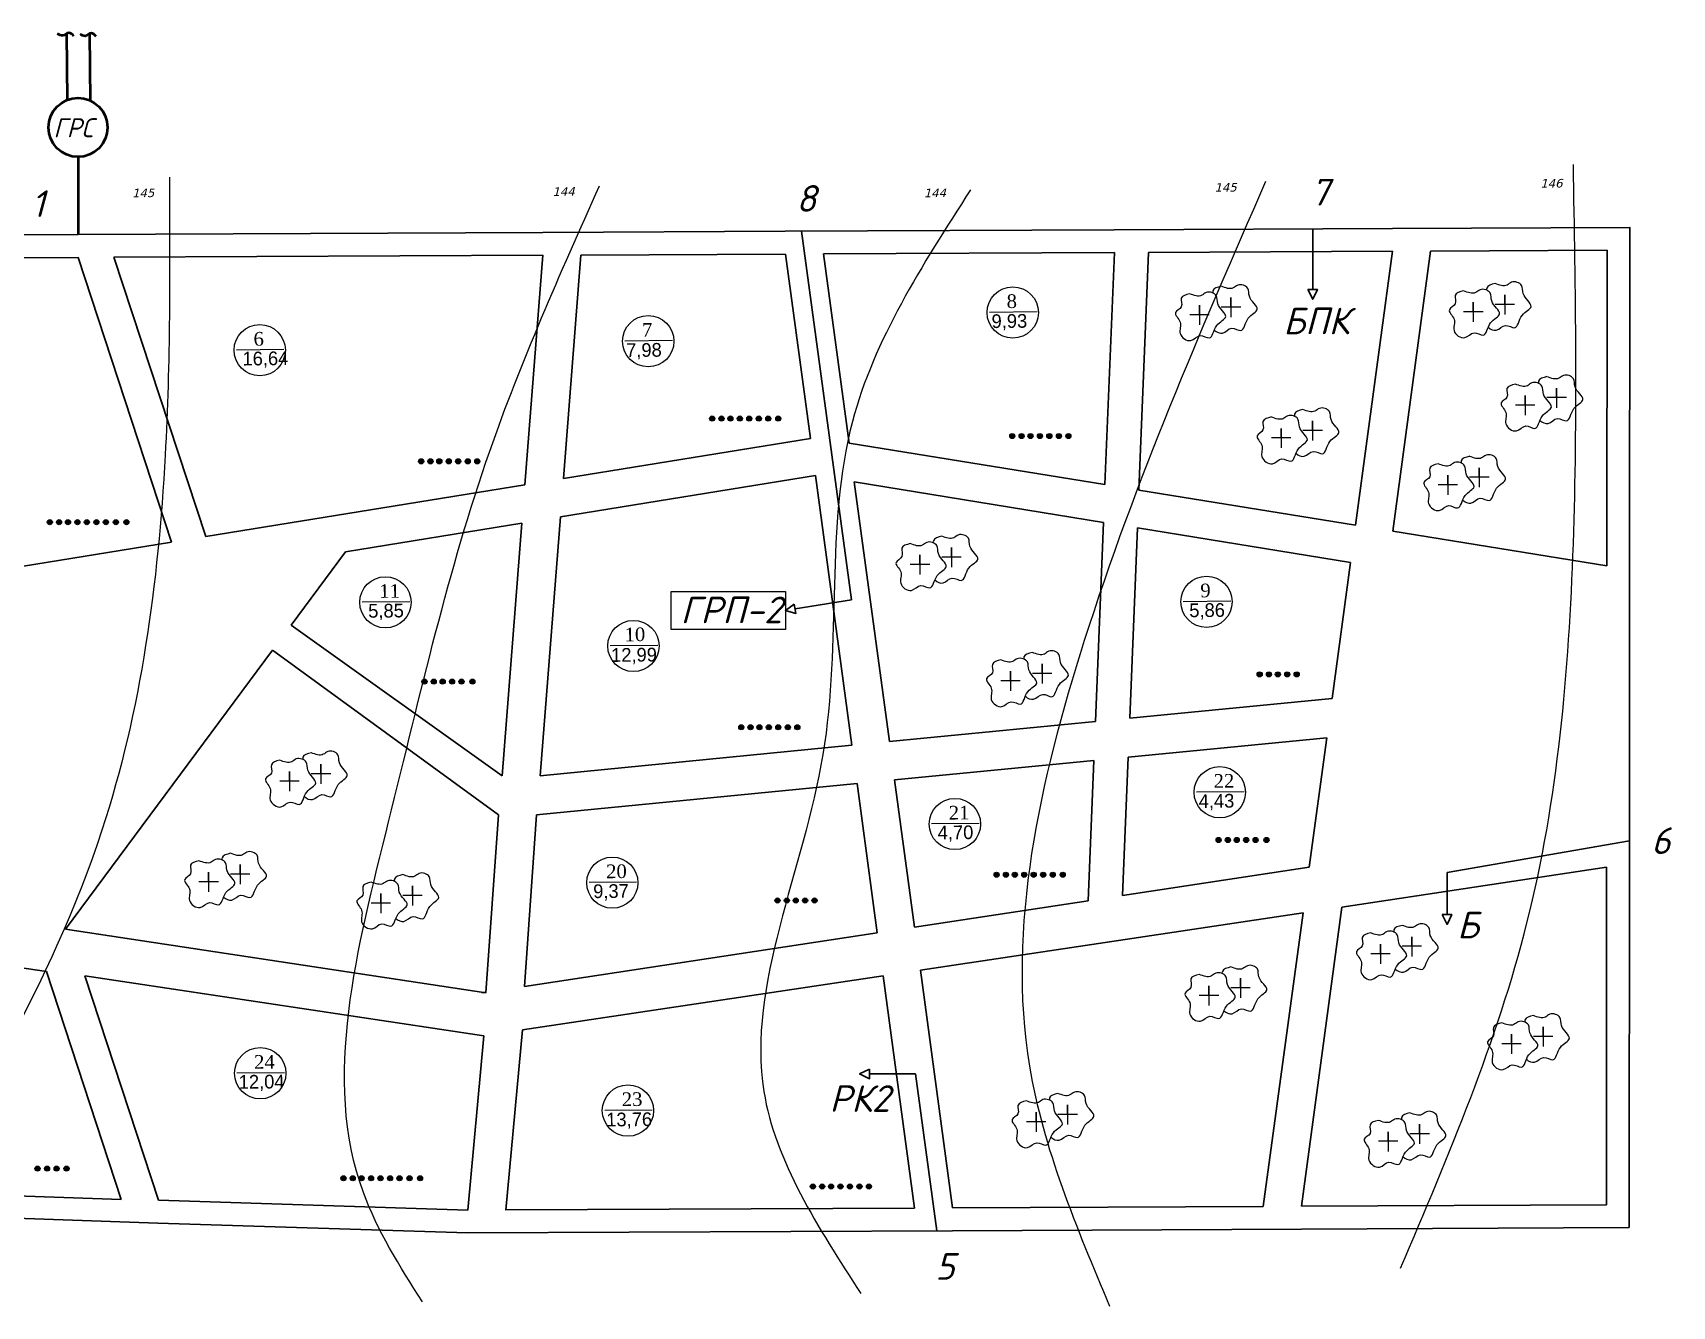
# Model space of a CAD drawing. Header units: millimetres. Extents: x -710977 to 10671, y -929782 to 89628.
# Drawn here: x 382.6 to 555, y 3502.5 to 3636.5 of the extents above; entities that cross this region are included whole.
import ezdxf

# ---------------------------------------------------------------- set-up
doc = ezdxf.new("R2010")
doc.units = ezdxf.units.MM
doc.header["$LTSCALE"] = 0.4
doc.layers.add('кварталыИнфо', color=7, linetype='Continuous')
doc.layers.add('СхемаГидравлика', color=7, linetype='Continuous')
doc.layers.add('тп_кварт', color=176, linetype='Continuous', lineweight=30)
doc.styles.add('OSNOVNOY', font='simplex.shx', dxfattribs={"oblique": 15, "height": 2.5})
doc.styles.add('style1', font='verdana.ttf', dxfattribs={"oblique": 15})
doc.styles.add('стиль1', font='times.ttf')

msp = doc.modelspace()

# ---------------------------------------------------------------- hatches: boundary and pattern name
at = {"layer": 'СхемаГидравлика', "ltscale": 10}
for points in [[(454.311, 3595.878, 1), (453.774, 3595.878, 1)], [(455.29, 3595.878, 1), (454.753, 3595.878, 1)], [(456.224, 3595.878, 1), (455.687, 3595.878, 1)], [(457.216, 3595.878, 1), (456.678, 3595.878, 1)], [(458.207, 3595.878, 1), (457.67, 3595.878, 1)], [(459.212, 3595.878, 1), (458.675, 3595.878, 1)], [(460.212, 3595.878, 1), (459.675, 3595.878, 1)], [(461.262, 3595.878, 1), (460.725, 3595.878, 1)], [(485.882, 3594.032, 1), (485.345, 3594.032, 1)], [(486.861, 3594.032, 1), (486.324, 3594.032, 1)], [(487.795, 3594.032, 1), (487.258, 3594.032, 1)], [(488.786, 3594.032, 1), (488.249, 3594.032, 1)], [(489.777, 3594.032, 1), (489.24, 3594.032, 1)], [(490.783, 3594.032, 1), (490.245, 3594.032, 1)], [(491.783, 3594.032, 1), (491.246, 3594.032, 1)], [(423.691, 3591.376, 1), (423.154, 3591.376, 1)], [(424.67, 3591.376, 1), (424.133, 3591.376, 1)], [(425.604, 3591.376, 1), (425.067, 3591.376, 1)], [(426.595, 3591.376, 1), (426.058, 3591.376, 1)], [(427.586, 3591.376, 1), (427.049, 3591.376, 1)], [(428.591, 3591.376, 1), (428.054, 3591.376, 1)], [(429.592, 3591.376, 1), (429.055, 3591.376, 1)], [(384.624, 3584.977, 1), (384.087, 3584.977, 1)], [(385.604, 3584.977, 1), (385.067, 3584.977, 1)], [(386.538, 3584.977, 1), (386.001, 3584.977, 1)], [(387.529, 3584.977, 1), (386.992, 3584.977, 1)], [(388.52, 3584.977, 1), (387.983, 3584.977, 1)], [(389.525, 3584.977, 1), (388.988, 3584.977, 1)], [(390.526, 3584.977, 1), (389.989, 3584.977, 1)], [(391.576, 3584.977, 1), (391.039, 3584.977, 1)], [(392.682, 3584.977, 1), (392.145, 3584.977, 1)], [(424.04, 3568.203, 1), (423.503, 3568.203, 1)], [(425.019, 3568.203, 1), (424.482, 3568.203, 1)], [(425.953, 3568.203, 1), (425.416, 3568.203, 1)], [(426.944, 3568.203, 1), (426.407, 3568.203, 1)], [(427.936, 3568.203, 1), (427.399, 3568.203, 1)], [(429.079, 3568.203, 1), (428.542, 3568.203, 1)], [(511.902, 3568.959, 1), (511.365, 3568.959, 1)], [(512.881, 3568.959, 1), (512.344, 3568.959, 1)], [(513.816, 3568.959, 1), (513.278, 3568.959, 1)], [(514.807, 3568.959, 1), (514.27, 3568.959, 1)], [(515.798, 3568.959, 1), (515.261, 3568.959, 1)], [(457.365, 3563.399, 1), (456.828, 3563.399, 1)], [(458.344, 3563.399, 1), (457.807, 3563.399, 1)], [(459.278, 3563.399, 1), (458.741, 3563.399, 1)], [(460.269, 3563.399, 1), (459.732, 3563.399, 1)], [(461.26, 3563.399, 1), (460.723, 3563.399, 1)], [(462.266, 3563.399, 1), (461.729, 3563.399, 1)], [(463.266, 3563.399, 1), (462.729, 3563.399, 1)], [(507.579, 3551.538, 1), (507.042, 3551.538, 1)], [(508.559, 3551.538, 1), (508.022, 3551.538, 1)], [(509.493, 3551.538, 1), (508.956, 3551.538, 1)], [(510.484, 3551.538, 1), (509.947, 3551.538, 1)], [(511.475, 3551.538, 1), (510.938, 3551.538, 1)], [(512.618, 3551.538, 1), (512.081, 3551.538, 1)], [(484.233, 3547.879, 1), (483.696, 3547.879, 1)], [(485.212, 3547.879, 1), (484.675, 3547.879, 1)], [(486.146, 3547.879, 1), (485.609, 3547.879, 1)], [(487.138, 3547.879, 1), (486.601, 3547.879, 1)], [(488.129, 3547.879, 1), (487.592, 3547.879, 1)], [(489.134, 3547.879, 1), (488.597, 3547.879, 1)], [(490.134, 3547.879, 1), (489.597, 3547.879, 1)], [(491.184, 3547.879, 1), (490.647, 3547.879, 1)], [(461.18, 3545.177, 1), (460.643, 3545.177, 1)], [(462.159, 3545.177, 1), (461.622, 3545.177, 1)], [(463.094, 3545.177, 1), (462.557, 3545.177, 1)], [(464.085, 3545.177, 1), (463.548, 3545.177, 1)], [(465.076, 3545.177, 1), (464.539, 3545.177, 1)], [(383.331, 3516.97, 1), (382.794, 3516.97, 1)], [(384.336, 3516.97, 1), (383.799, 3516.97, 1)], [(385.337, 3516.97, 1), (384.8, 3516.97, 1)], [(386.386, 3516.97, 1), (385.849, 3516.97, 1)], [(415.517, 3515.953, 1), (414.98, 3515.953, 1)], [(416.497, 3515.953, 1), (415.96, 3515.953, 1)], [(417.431, 3515.953, 1), (416.894, 3515.953, 1)], [(418.422, 3515.953, 1), (417.885, 3515.953, 1)], [(419.413, 3515.953, 1), (418.876, 3515.953, 1)], [(420.418, 3515.953, 1), (419.881, 3515.953, 1)], [(421.419, 3515.953, 1), (420.882, 3515.953, 1)], [(422.469, 3515.953, 1), (421.932, 3515.953, 1)], [(423.575, 3515.953, 1), (423.038, 3515.953, 1)], [(464.9, 3515.086, 1), (464.363, 3515.086, 1)], [(465.879, 3515.086, 1), (465.342, 3515.086, 1)], [(466.813, 3515.086, 1), (466.276, 3515.086, 1)], [(467.804, 3515.086, 1), (467.267, 3515.086, 1)], [(468.795, 3515.086, 1), (468.258, 3515.086, 1)], [(469.8, 3515.086, 1), (469.263, 3515.086, 1)], [(470.801, 3515.086, 1), (470.264, 3515.086, 1)]]:
    msp.add_hatch(color=0, dxfattribs=at).paths.add_polyline_path(points)

# ---------------------------------------------------------------- linework, layer by layer
at = {"layer": 'кварталыИнфо', "color": 241, "lineweight": 25}
for p, q in [((488.218, 3607.092), (483.215, 3607.037)), ((408.992, 3603.134), (403.989, 3603.079)), ((449.863, 3604.073), (444.861, 3604.018)), ((422.217, 3576.603), (417.214, 3576.547)), ((508.597, 3576.659), (503.594, 3576.603)), ((448.306, 3572.01), (443.303, 3571.954)), ((509.992, 3556.618), (504.989, 3556.562)), ((482.129, 3553.281), (477.126, 3553.225)), ((446.088, 3547.109), (441.085, 3547.053)), ((409.05, 3527.059), (404.047, 3527.004)), ((447.734, 3523.134), (442.731, 3523.078))]:
    msp.add_line(p, q, dxfattribs=at)
for centre in [(485.664, 3607.033), (447.31, 3604.015), (406.438, 3603.075), (419.663, 3576.544), (506.043, 3576.6), (445.753, 3571.951), (507.438, 3556.559), (479.575, 3553.222), (443.534, 3547.05), (406.496, 3527.001), (445.18, 3523.075)]:
    msp.add_circle(centre, 2.698, dxfattribs=at)
at = {"layer": 'СхемаГидравлика', "color": 90, "lineweight": 50}
for p, q in [((386.216, 3629.396), (386.139, 3636.369)), ((388.642, 3629.31), (388.574, 3636.374)), ((387.327, 3623.397), (387.327, 3615.235))]:
    msp.add_line(p, q, dxfattribs=at)
at = {"layer": 'СхемаГидравлика', "color": 90, "lineweight": 30}
for p, q in [((387.327, 3615.235), (359.438, 3615.104)), ((436.212, 3615.465), (387.327, 3615.235)), ((436.212, 3615.465), (461.733, 3615.584)), ((496.341, 3615.747), (461.733, 3615.584)), ((468.685, 3576.821), (463.439, 3615.592)), ((525.606, 3615.884), (496.341, 3615.747)), ((550.581, 3615.99), (525.606, 3615.884)), ((550.557, 3577.555), (550.581, 3616.002)), ((550.557, 3577.555), (550.54, 3551.455)), ((531.35, 3548.113), (550.54, 3551.455)), ((550.516, 3510.765), (550.54, 3551.455)), ((531.35, 3548.113), (531.35, 3543.699)), ((475.436, 3526.925), (470.59, 3526.925)), ((477.667, 3510.432), (475.436, 3526.925)), ((395.705, 3511.247), (303.842, 3514.388)), ((395.705, 3511.247), (428.288, 3510.206)), ((428.288, 3510.206), (479.334, 3510.44)), ((479.334, 3510.44), (516.034, 3510.607)), ((516.034, 3510.607), (550.516, 3510.765))]:
    msp.add_line(p, q, dxfattribs=at)
at = {"layer": 'СхемаГидравлика', "color": 6, "lineweight": 30}
for p, q in [((496.352, 3613.347), (465.744, 3613.203)), ((495.362, 3588.933), (496.352, 3613.347)), ((436.223, 3613.065), (391.106, 3612.853)), ((391.106, 3612.853), (400.762, 3583.474)), ((434.334, 3588.916), (436.223, 3613.065)), ((438.385, 3589.572), (440.223, 3613.065)), ((440.223, 3613.065), (461.747, 3613.184)), ((464.372, 3593.785), (461.747, 3613.184)), ((468.437, 3593.297), (465.744, 3613.203)), ((464.372, 3593.785), (438.385, 3589.572)), ((468.437, 3593.297), (495.362, 3588.933)), ((464.901, 3589.87), (438.068, 3585.521)), ((468.739, 3561.503), (464.901, 3589.87)), ((434.334, 3588.916), (400.762, 3583.474)), ((434.017, 3584.864), (415.454, 3581.856)), ((431.938, 3558.298), (434.017, 3584.864)), ((435.938, 3558.298), (438.068, 3585.521)), ((497.966, 3564.359), (498.778, 3584.379)), ((498.778, 3584.379), (521.188, 3580.747)), ((409.741, 3574.155), (415.454, 3581.856)), ((519.252, 3566.439), (521.188, 3580.747)), ((409.741, 3574.155), (431.938, 3558.298)), ((497.966, 3564.359), (519.252, 3566.439)), ((435.938, 3558.298), (468.739, 3561.503)), ((497.799, 3560.256), (518.692, 3562.297)), ((516.848, 3548.671), (518.692, 3562.297)), ((473.233, 3557.855), (494.185, 3559.902)), ((497.209, 3545.689), (497.799, 3560.256)), ((435.545, 3554.172), (469.285, 3557.469)), ((471.409, 3541.773), (469.285, 3557.469)), ((475.328, 3542.368), (473.233, 3557.855)), ((435.545, 3554.172), (434.281, 3536.137)), ((497.209, 3545.689), (516.848, 3548.671)), ((475.328, 3542.368), (493.587, 3545.14)), ((434.281, 3536.137), (471.409, 3541.773)), ((430.013, 3530.944), (388.025, 3537.244)), ((388.025, 3537.244), (395.782, 3513.646)), ((434.07, 3531.553), (472.021, 3537.247)), ((475.326, 3512.821), (472.021, 3537.247)), ((428.321, 3512.607), (430.013, 3530.944)), ((432.321, 3512.607), (434.07, 3531.553)), ((395.782, 3513.646), (428.321, 3512.607)), ((432.322, 3512.625), (475.326, 3512.821))]:
    msp.add_line(p, q, dxfattribs=at)
at = {"layer": 'СхемаГидравлика', "color": 0, "lineweight": 30}
for p, q in [((498.939, 3588.353), (499.953, 3613.364)), ((525.617, 3613.484), (499.953, 3613.364)), ((521.718, 3584.661), (525.617, 3613.484)), ((525.632, 3584.027), (529.62, 3613.503)), ((548.179, 3613.59), (529.62, 3613.503)), ((548.158, 3580.375), (548.179, 3613.59)), ((472.687, 3561.889), (468.991, 3589.208)), ((468.991, 3589.208), (495.201, 3584.959)), ((498.939, 3588.353), (521.718, 3584.661)), ((494.352, 3564.006), (495.201, 3584.959)), ((525.632, 3584.027), (548.158, 3580.375)), ((386.011, 3542.169), (407.779, 3571.51)), ((407.779, 3571.51), (431.545, 3554.172)), ((472.687, 3561.889), (494.352, 3564.006)), ((493.587, 3545.14), (494.185, 3559.902)), ((431.545, 3554.172), (430.233, 3535.456)), ((520.282, 3544.488), (548.139, 3548.668)), ((548.116, 3513.154), (548.139, 3548.668)), ((516.023, 3513.007), (520.282, 3544.488)), ((475.941, 3537.835), (516.199, 3543.876)), ((512.021, 3512.989), (516.199, 3543.876)), ((430.233, 3535.456), (386.011, 3542.169)), ((479.323, 3512.84), (475.941, 3537.835)), ((429.794, 3535.456), (430.238, 3535.523)), ((479.323, 3512.84), (512.021, 3512.989)), ((516.023, 3513.007), (548.116, 3513.154))]:
    msp.add_line(p, q, dxfattribs=at)
at = {"layer": 'СхемаГидравлика', "color": 4, "lineweight": 30}
for p, q in [((387.338, 3612.835), (363.216, 3612.722)), ((387.338, 3612.835), (397.142, 3582.888)), ((397.142, 3582.888), (374.242, 3579.176)), ((349.389, 3542.681), (384.001, 3537.708)), ((384.001, 3537.708), (391.849, 3513.736)), ((391.849, 3513.736), (361.022, 3514.76))]:
    msp.add_line(p, q, dxfattribs=at)
at = {"layer": 'СхемаГидравлика'}
for p, q in [((508.61, 3608.596), (508.61, 3606.529)), ((508.61, 3607.62), (508.61, 3608.596))]:
    msp.add_line(p, q, dxfattribs=at)
at = {"layer": 'СхемаГидравлика', "color": 0}
for p, q in [((534.103, 3607.135), (534.103, 3608.11)), ((534.103, 3608.11), (534.103, 3606.044)), ((537.421, 3608.892), (537.421, 3606.826)), ((537.421, 3607.917), (537.421, 3608.892)), ((505.292, 3606.838), (505.292, 3607.814)), ((505.292, 3607.814), (505.292, 3605.747)), ((539.552, 3597.331), (539.552, 3598.307)), ((539.552, 3598.307), (539.552, 3596.24)), ((542.87, 3599.089), (542.87, 3597.022)), ((542.87, 3598.113), (542.87, 3599.089)), ((513.883, 3593.873), (513.883, 3594.848)), ((513.883, 3594.848), (513.883, 3592.782)), ((517.201, 3595.63), (517.201, 3593.564)), ((517.201, 3594.655), (517.201, 3595.63)), ((531.421, 3588.952), (531.421, 3589.927)), ((531.421, 3589.927), (531.421, 3587.861)), ((534.739, 3590.709), (534.739, 3588.643)), ((534.739, 3589.734), (534.739, 3590.709)), ((479.214, 3582.309), (479.214, 3580.242)), ((479.214, 3581.333), (479.214, 3582.309)), ((475.896, 3580.551), (475.896, 3581.527)), ((475.896, 3581.527), (475.896, 3579.46)), ((485.419, 3568.318), (485.419, 3569.294)), ((485.419, 3569.294), (485.419, 3567.227)), ((488.737, 3570.076), (488.737, 3568.009)), ((488.737, 3569.1), (488.737, 3570.076)), ((409.563, 3557.769), (409.563, 3558.745)), ((409.563, 3558.745), (409.563, 3556.678)), ((412.881, 3559.527), (412.881, 3557.46)), ((412.881, 3558.551), (412.881, 3559.527)), ((401.065, 3547.191), (401.065, 3548.167)), ((401.065, 3548.167), (401.065, 3546.1)), ((404.383, 3548.949), (404.383, 3546.882)), ((404.383, 3547.973), (404.383, 3548.949)), ((422.501, 3546.705), (422.501, 3544.638)), ((422.501, 3545.729), (422.501, 3546.705)), ((419.183, 3544.947), (419.183, 3545.923)), ((419.183, 3545.923), (419.183, 3543.856)), ((527.65, 3541.365), (527.65, 3539.299)), ((527.65, 3540.39), (527.65, 3541.365)), ((524.332, 3539.608), (524.332, 3540.583)), ((524.332, 3540.583), (524.332, 3538.517)), ((506.303, 3535.233), (506.303, 3536.208)), ((506.303, 3536.208), (506.303, 3534.142)), ((509.621, 3536.99), (509.621, 3534.924)), ((509.621, 3536.015), (509.621, 3536.99)), ((538.128, 3530.127), (538.128, 3531.103)), ((538.128, 3531.103), (538.128, 3529.036)), ((541.445, 3531.885), (541.445, 3529.818)), ((541.445, 3530.909), (541.445, 3531.885)), ((491.428, 3523.688), (491.428, 3521.622)), ((491.428, 3522.713), (491.428, 3523.688)), ((488.11, 3522.906), (488.11, 3520.84)), ((525.143, 3519.875), (525.143, 3520.851)), ((525.143, 3520.851), (525.143, 3518.784)), ((528.461, 3521.633), (528.461, 3519.567)), ((528.461, 3520.658), (528.461, 3521.633))]:
    msp.add_line(p, q, dxfattribs=at)
at = {"layer": 'СхемаГидравлика', "color": 3, "lineweight": 30}
msp.add_line((468.685, 3576.821), (462.762, 3575.861), dxfattribs=at)
at = {"layer": 'СхемаГидравлика', "color": 6}
msp.add_line((488.11, 3521.931), (488.11, 3522.906), dxfattribs=at)
at = {"layer": 'СхемаГидравлика', "color": 90, "lineweight": 30}
for points in [[(516.713, 3609.455), (517.214, 3608.42), (517.715, 3609.46)], [(462.674, 3576.362), (461.738, 3575.695), (462.848, 3575.375)], [(530.849, 3543.696), (531.35, 3542.662), (531.851, 3543.702)], [(470.587, 3527.426), (469.553, 3526.925), (470.593, 3526.424)]]:
    msp.add_lwpolyline(points, close=True, dxfattribs=at)
at = {"layer": 'СхемаГидравлика', "ltscale": 0.8}
msp.add_lwpolyline([(449.738, 3577.695), (461.738, 3577.695), (461.738, 3573.695), (449.738, 3573.695)], close=True, dxfattribs=at)
at = {"layer": 'СхемаГидравлика', "color": 90, "lineweight": 50}
msp.add_circle((387.327, 3626.499), 3.103, dxfattribs=at)
at = {"layer": 'СхемаГидравлика', "color": 0, "ltscale": 10}
for centre in [(454.043, 3595.878), (455.022, 3595.878), (455.956, 3595.878), (456.947, 3595.878), (457.938, 3595.878), (458.943, 3595.878), (459.944, 3595.878), (460.994, 3595.878), (485.613, 3594.032), (486.592, 3594.032), (487.526, 3594.032), (488.518, 3594.032), (489.509, 3594.032), (490.514, 3594.032), (491.514, 3594.032), (423.422, 3591.376), (424.401, 3591.376), (425.335, 3591.376), (426.327, 3591.376), (427.318, 3591.376), (428.323, 3591.376), (429.323, 3591.376), (384.356, 3584.977), (385.335, 3584.977), (386.269, 3584.977), (387.26, 3584.977), (388.251, 3584.977), (389.257, 3584.977), (390.257, 3584.977), (391.307, 3584.977), (392.413, 3584.977), (423.772, 3568.203), (424.751, 3568.203), (425.685, 3568.203), (426.676, 3568.203), (427.667, 3568.203), (428.81, 3568.203), (511.634, 3568.959), (512.613, 3568.959), (513.547, 3568.959), (514.538, 3568.959), (515.529, 3568.959), (457.096, 3563.399), (458.075, 3563.399), (459.01, 3563.399), (460.001, 3563.399), (460.992, 3563.399), (461.997, 3563.399), (462.998, 3563.399), (507.311, 3551.538), (508.29, 3551.538), (509.224, 3551.538), (510.215, 3551.538), (511.206, 3551.538), (512.35, 3551.538), (483.965, 3547.879), (484.944, 3547.879), (485.878, 3547.879), (486.869, 3547.879), (487.86, 3547.879), (488.865, 3547.879), (489.866, 3547.879), (490.916, 3547.879), (460.912, 3545.177), (461.891, 3545.177), (462.825, 3545.177), (463.816, 3545.177), (464.807, 3545.177), (383.062, 3516.97), (384.068, 3516.97), (385.068, 3516.97), (386.118, 3516.97), (415.249, 3515.953), (416.228, 3515.953), (417.162, 3515.953), (418.153, 3515.953), (419.145, 3515.953), (420.15, 3515.953), (421.15, 3515.953), (422.2, 3515.953), (423.306, 3515.953), (464.631, 3515.086), (465.61, 3515.086), (466.544, 3515.086), (467.536, 3515.086), (468.527, 3515.086), (469.532, 3515.086), (470.532, 3515.086)]:
    msp.add_circle(centre, 0.269, dxfattribs=at)
at = {"layer": 'СхемаГидравлика', "color": 90, "lineweight": 50}
for points in [[(386.888, 3636.096), (386.373, 3636.454), (385.723, 3636.159), (385.181, 3636.354)], [(389.244, 3636.059), (388.728, 3636.417), (388.078, 3636.122), (387.537, 3636.317)]]:
    msp.add_spline(points, degree=3, dxfattribs=at)
at = {"layer": 'СхемаГидравлика', "ltscale": 0.5}
for points in [[(526.451, 3506.482), (539.757, 3542.821), (544.636, 3582.705), (544.636, 3622.589)], [(396.939, 3621.259), (396.495, 3592.011), (389.842, 3552.57), (366.335, 3506.925)], [(423.551, 3502.937), (417.342, 3514.459), (420.003, 3553.456), (430.648, 3592.454), (442.179, 3620.373)], [(512.258, 3620.816), (493.186, 3572.512), (487.42, 3527.753), (495.847, 3502.493)], [(481.21, 3619.93), (468.791, 3595.556), (465.687, 3560.547), (459.477, 3525.094), (469.679, 3503.823)]]:
    msp.add_spline(points, degree=3, dxfattribs=at)
at = {"layer": 'СхемаГидравлика', "color": 0}
for points, knots in [([(507.599, 3609.793), (507.193, 3609.691), (506.69, 3609.566), (506.693, 3609.172), (506.701, 3609.092)], [0, 0, 0, 0, 1.2624019, 1.5601918, 1.5601918, 1.5601918, 1.5601918]), ([(506.865, 3605.184), (507.101, 3604.957), (507.865, 3604.627), (508.577, 3605.726), (509.996, 3604.671), (510.103, 3606.622), (512.028, 3607.344), (510.337, 3608.444), (510.608, 3609.749), (509.426, 3610.134), (508.698, 3609.367), (508.048, 3609.615), (507.595, 3609.788)], [6.9446187, 6.9446187, 6.9446187, 6.9446187, 8.0326898, 9.4115689, 10.6307294, 12.536176, 14.2057588, 16.1935864, 17.2635322, 18.6495446, 19.3379741, 20.9331365, 20.9331365, 20.9331365, 20.9331365]), ([(536.41, 3610.089), (536.004, 3609.988), (535.502, 3609.863), (535.505, 3609.469), (535.513, 3609.389)], [0, 0, 0, 0, 1.2624019, 1.5601918, 1.5601918, 1.5601918, 1.5601918]), ([(535.676, 3605.481), (535.913, 3605.253), (536.676, 3604.923), (537.388, 3606.022), (538.807, 3604.968), (538.914, 3606.919), (540.839, 3607.641), (539.148, 3608.741), (539.419, 3610.046), (538.237, 3610.431), (537.509, 3609.664), (536.86, 3609.912), (536.406, 3610.085)], [6.9446187, 6.9446187, 6.9446187, 6.9446187, 8.0326898, 9.4115689, 10.6307294, 12.536176, 14.2057588, 16.1935864, 17.2635322, 18.6495446, 19.3379741, 20.9331365, 20.9331365, 20.9331365, 20.9331365]), ([(541.859, 3600.286), (541.453, 3600.184), (540.95, 3600.059), (540.953, 3599.665), (540.961, 3599.585)], [0, 0, 0, 0, 1.2624019, 1.5601918, 1.5601918, 1.5601918, 1.5601918]), ([(541.125, 3595.677), (541.361, 3595.449), (542.125, 3595.12), (542.837, 3596.219), (544.256, 3595.164), (544.363, 3597.115), (546.288, 3597.837), (544.597, 3598.937), (544.868, 3600.242), (543.686, 3600.627), (542.958, 3599.86), (542.308, 3600.108), (541.855, 3600.281)], [6.9446187, 6.9446187, 6.9446187, 6.9446187, 8.0326898, 9.4115689, 10.6307294, 12.536176, 14.2057588, 16.1935864, 17.2635322, 18.6495446, 19.3379741, 20.9331365, 20.9331365, 20.9331365, 20.9331365]), ([(516.19, 3596.827), (515.784, 3596.726), (515.281, 3596.601), (515.284, 3596.207), (515.292, 3596.127)], [0, 0, 0, 0, 1.2624019, 1.5601918, 1.5601918, 1.5601918, 1.5601918]), ([(515.456, 3592.219), (515.692, 3591.991), (516.456, 3591.661), (517.168, 3592.76), (518.587, 3591.706), (518.694, 3593.657), (520.619, 3594.378), (518.928, 3595.479), (519.199, 3596.784), (518.017, 3597.169), (517.289, 3596.402), (516.64, 3596.649), (516.186, 3596.823)], [6.9446187, 6.9446187, 6.9446187, 6.9446187, 8.0326898, 9.4115689, 10.6307294, 12.536176, 14.2057588, 16.1935864, 17.2635322, 18.6495446, 19.3379741, 20.9331365, 20.9331365, 20.9331365, 20.9331365]), ([(533.728, 3591.906), (533.321, 3591.805), (532.819, 3591.68), (532.822, 3591.286), (532.83, 3591.206)], [0, 0, 0, 0, 1.2624019, 1.5601918, 1.5601918, 1.5601918, 1.5601918]), ([(532.993, 3587.298), (533.23, 3587.07), (533.994, 3586.74), (534.705, 3587.839), (536.125, 3586.785), (536.231, 3588.736), (538.156, 3589.458), (536.466, 3590.558), (536.737, 3591.863), (535.555, 3592.248), (534.827, 3591.481), (534.177, 3591.729), (533.723, 3591.902)], [6.9446187, 6.9446187, 6.9446187, 6.9446187, 8.0326898, 9.4115689, 10.6307294, 12.536176, 14.2057588, 16.1935864, 17.2635322, 18.6495446, 19.3379741, 20.9331365, 20.9331365, 20.9331365, 20.9331365]), ([(478.203, 3583.505), (477.796, 3583.404), (477.294, 3583.279), (477.297, 3582.885), (477.305, 3582.805)], [0, 0, 0, 0, 1.2624019, 1.5601918, 1.5601918, 1.5601918, 1.5601918]), ([(477.468, 3578.897), (477.705, 3578.669), (478.469, 3578.34), (479.18, 3579.438), (480.6, 3578.384), (480.706, 3580.335), (482.631, 3581.057), (480.94, 3582.157), (481.211, 3583.462), (480.03, 3583.847), (479.301, 3583.08), (478.652, 3583.328), (478.198, 3583.501)], [6.9446187, 6.9446187, 6.9446187, 6.9446187, 8.0326898, 9.4115689, 10.6307294, 12.536176, 14.2057588, 16.1935864, 17.2635322, 18.6495446, 19.3379741, 20.9331365, 20.9331365, 20.9331365, 20.9331365]), ([(487.726, 3571.273), (487.319, 3571.171), (486.817, 3571.046), (486.82, 3570.652), (486.828, 3570.572)], [0, 0, 0, 0, 1.2624019, 1.5601918, 1.5601918, 1.5601918, 1.5601918]), ([(486.991, 3566.664), (487.228, 3566.436), (487.992, 3566.107), (488.703, 3567.206), (490.123, 3566.151), (490.229, 3568.102), (492.154, 3568.824), (490.463, 3569.924), (490.734, 3571.229), (489.553, 3571.614), (488.825, 3570.847), (488.175, 3571.095), (487.721, 3571.268)], [6.9446187, 6.9446187, 6.9446187, 6.9446187, 8.0326898, 9.4115689, 10.6307294, 12.536176, 14.2057588, 16.1935864, 17.2635322, 18.6495446, 19.3379741, 20.9331365, 20.9331365, 20.9331365, 20.9331365]), ([(411.87, 3560.724), (411.464, 3560.622), (410.961, 3560.497), (410.964, 3560.103), (410.972, 3560.023)], [0, 0, 0, 0, 1.2624019, 1.5601918, 1.5601918, 1.5601918, 1.5601918]), ([(411.136, 3556.115), (411.372, 3555.888), (412.136, 3555.558), (412.848, 3556.657), (414.267, 3555.602), (414.374, 3557.553), (416.299, 3558.275), (414.608, 3559.375), (414.879, 3560.68), (413.697, 3561.065), (412.969, 3560.298), (412.319, 3560.546), (411.866, 3560.719)], [6.9446187, 6.9446187, 6.9446187, 6.9446187, 8.0326898, 9.4115689, 10.6307294, 12.536176, 14.2057588, 16.1935864, 17.2635322, 18.6495446, 19.3379741, 20.9331365, 20.9331365, 20.9331365, 20.9331365]), ([(403.372, 3550.146), (402.966, 3550.044), (402.463, 3549.919), (402.466, 3549.525), (402.474, 3549.445)], [0, 0, 0, 0, 1.2624019, 1.5601918, 1.5601918, 1.5601918, 1.5601918]), ([(402.638, 3545.537), (402.874, 3545.31), (403.638, 3544.98), (404.35, 3546.079), (405.769, 3545.024), (405.876, 3546.975), (407.801, 3547.697), (406.11, 3548.797), (406.381, 3550.102), (405.199, 3550.487), (404.471, 3549.72), (403.821, 3549.968), (403.368, 3550.141)], [6.9446187, 6.9446187, 6.9446187, 6.9446187, 8.0326898, 9.4115689, 10.6307294, 12.536176, 14.2057588, 16.1935864, 17.2635322, 18.6495446, 19.3379741, 20.9331365, 20.9331365, 20.9331365, 20.9331365]), ([(421.49, 3547.902), (421.084, 3547.8), (420.582, 3547.675), (420.585, 3547.281), (420.593, 3547.201)], [0, 0, 0, 0, 1.2624019, 1.5601918, 1.5601918, 1.5601918, 1.5601918]), ([(420.756, 3543.294), (420.993, 3543.066), (421.757, 3542.736), (422.468, 3543.835), (423.888, 3542.78), (423.994, 3544.731), (425.919, 3545.453), (424.228, 3546.554), (424.499, 3547.858), (423.318, 3548.243), (422.589, 3547.476), (421.94, 3547.724), (421.486, 3547.897)], [6.9446187, 6.9446187, 6.9446187, 6.9446187, 8.0326898, 9.4115689, 10.6307294, 12.536176, 14.2057588, 16.1935864, 17.2635322, 18.6495446, 19.3379741, 20.9331365, 20.9331365, 20.9331365, 20.9331365]), ([(526.639, 3542.562), (526.232, 3542.461), (525.73, 3542.335), (525.733, 3541.941), (525.741, 3541.861)], [0, 0, 0, 0, 1.2624019, 1.5601918, 1.5601918, 1.5601918, 1.5601918]), ([(525.904, 3537.954), (526.141, 3537.726), (526.905, 3537.396), (527.616, 3538.495), (529.036, 3537.441), (529.142, 3539.392), (531.067, 3540.113), (529.377, 3541.214), (529.648, 3542.519), (528.466, 3542.904), (527.738, 3542.137), (527.088, 3542.384), (526.634, 3542.557)], [6.9446187, 6.9446187, 6.9446187, 6.9446187, 8.0326898, 9.4115689, 10.6307294, 12.536176, 14.2057588, 16.1935864, 17.2635322, 18.6495446, 19.3379741, 20.9331365, 20.9331365, 20.9331365, 20.9331365]), ([(508.61, 3538.187), (508.203, 3538.086), (507.701, 3537.961), (507.704, 3537.567), (507.712, 3537.487)], [0, 0, 0, 0, 1.2624019, 1.5601918, 1.5601918, 1.5601918, 1.5601918]), ([(507.875, 3533.579), (508.112, 3533.351), (508.876, 3533.021), (509.587, 3534.12), (511.007, 3533.066), (511.113, 3535.017), (513.038, 3535.739), (511.347, 3536.839), (511.618, 3538.144), (510.437, 3538.529), (509.708, 3537.762), (509.059, 3538.01), (508.605, 3538.183)], [6.9446187, 6.9446187, 6.9446187, 6.9446187, 8.0326898, 9.4115689, 10.6307294, 12.536176, 14.2057588, 16.1935864, 17.2635322, 18.6495446, 19.3379741, 20.9331365, 20.9331365, 20.9331365, 20.9331365]), ([(540.435, 3533.082), (540.028, 3532.98), (539.526, 3532.855), (539.529, 3532.461), (539.537, 3532.381)], [0, 0, 0, 0, 1.2624019, 1.5601918, 1.5601918, 1.5601918, 1.5601918]), ([(539.7, 3528.473), (539.937, 3528.245), (540.701, 3527.916), (541.412, 3529.014), (542.832, 3527.96), (542.938, 3529.911), (544.863, 3530.633), (543.172, 3531.733), (543.443, 3533.038), (542.262, 3533.423), (541.533, 3532.656), (540.884, 3532.904), (540.43, 3533.077)], [6.9446187, 6.9446187, 6.9446187, 6.9446187, 8.0326898, 9.4115689, 10.6307294, 12.536176, 14.2057588, 16.1935864, 17.2635322, 18.6495446, 19.3379741, 20.9331365, 20.9331365, 20.9331365, 20.9331365]), ([(490.417, 3524.885), (490.01, 3524.784), (489.508, 3524.658), (489.511, 3524.265), (489.519, 3524.184)], [0, 0, 0, 0, 1.2624019, 1.5601918, 1.5601918, 1.5601918, 1.5601918]), ([(489.682, 3520.277), (489.919, 3520.049), (490.683, 3519.719), (491.394, 3520.818), (492.814, 3519.764), (492.92, 3521.715), (494.845, 3522.436), (493.155, 3523.537), (493.425, 3524.842), (492.244, 3525.227), (491.516, 3524.46), (490.866, 3524.707), (490.412, 3524.88)], [6.9446187, 6.9446187, 6.9446187, 6.9446187, 8.0326898, 9.4115689, 10.6307294, 12.536176, 14.2057588, 16.1935864, 17.2635322, 18.6495446, 19.3379741, 20.9331365, 20.9331365, 20.9331365, 20.9331365]), ([(527.45, 3522.83), (527.044, 3522.729), (526.541, 3522.603), (526.544, 3522.209), (526.552, 3522.129)], [0, 0, 0, 0, 1.2624019, 1.5601918, 1.5601918, 1.5601918, 1.5601918]), ([(526.716, 3518.222), (526.952, 3517.994), (527.716, 3517.664), (528.427, 3518.763), (529.847, 3517.708), (529.953, 3519.66), (531.878, 3520.381), (530.188, 3521.482), (530.459, 3522.787), (529.277, 3523.171), (528.549, 3522.405), (527.899, 3522.652), (527.446, 3522.825)], [6.9446187, 6.9446187, 6.9446187, 6.9446187, 8.0326898, 9.4115689, 10.6307294, 12.536176, 14.2057588, 16.1935864, 17.2635322, 18.6495446, 19.3379741, 20.9331365, 20.9331365, 20.9331365, 20.9331365])]:
    msp.add_open_spline(points, degree=3, knots=knots, dxfattribs=at)
for points in [[(504.281, 3609.011), (503.393, 3608.531), (503.393, 3607.643), (502.781, 3607.031), (503.273, 3606.035), (503.273, 3604.835), (504.401, 3604.091), (505.379, 3604.602), (506.323, 3604.355), (507.119, 3605.655), (508.063, 3606.599), (507.232, 3607.955), (507.067, 3608.795), (506.01, 3609.131), (505.542, 3608.841), (504.277, 3609.006)], [(533.092, 3609.307), (532.204, 3608.827), (532.204, 3607.939), (531.592, 3607.327), (532.084, 3606.331), (532.084, 3605.131), (533.213, 3604.387), (534.19, 3604.898), (535.134, 3604.651), (535.93, 3605.951), (536.874, 3606.896), (536.043, 3608.251), (535.878, 3609.091), (534.822, 3609.427), (534.353, 3609.137), (533.088, 3609.303)], [(504.277, 3606.838), (506.32, 3606.838)], [(533.089, 3607.135), (535.131, 3607.135)], [(536.407, 3607.917), (538.449, 3607.917)], [(538.541, 3599.503), (537.653, 3599.024), (537.653, 3598.136), (537.041, 3597.523), (537.533, 3596.528), (537.533, 3595.328), (538.661, 3594.584), (539.639, 3595.095), (540.583, 3594.848), (541.379, 3596.148), (542.323, 3597.092), (541.492, 3598.448), (541.327, 3599.288), (540.27, 3599.623), (539.802, 3599.333), (538.537, 3599.499)], [(541.855, 3598.113), (543.898, 3598.113)], [(512.872, 3596.045), (511.984, 3595.565), (511.984, 3594.677), (511.372, 3594.065), (511.864, 3593.069), (511.864, 3591.869), (512.992, 3591.125), (513.97, 3591.636), (514.914, 3591.389), (515.71, 3592.689), (516.654, 3593.634), (515.823, 3594.989), (515.658, 3595.829), (514.601, 3596.165), (514.133, 3595.875), (512.868, 3596.04)], [(538.537, 3597.331), (540.58, 3597.331)], [(516.186, 3594.655), (518.229, 3594.655)], [(512.869, 3593.873), (514.911, 3593.873)], [(530.41, 3591.124), (529.521, 3590.644), (529.521, 3589.756), (528.909, 3589.144), (529.401, 3588.148), (529.401, 3586.948), (530.53, 3586.204), (531.508, 3586.715), (532.451, 3586.468), (533.248, 3587.768), (534.192, 3588.713), (533.36, 3590.068), (533.196, 3590.908), (532.139, 3591.244), (531.671, 3590.954), (530.406, 3591.12)], [(533.724, 3589.734), (535.766, 3589.734)], [(530.406, 3588.952), (532.448, 3588.952)], [(474.885, 3582.723), (473.996, 3582.243), (473.996, 3581.355), (473.384, 3580.743), (473.876, 3579.748), (473.876, 3578.548), (475.005, 3577.804), (475.982, 3578.314), (476.926, 3578.068), (477.722, 3579.367), (478.667, 3580.312), (477.835, 3581.667), (477.67, 3582.507), (476.614, 3582.843), (476.146, 3582.553), (474.88, 3582.719)], [(474.881, 3580.551), (476.923, 3580.551)], [(478.199, 3581.333), (480.241, 3581.333)], [(484.408, 3570.49), (483.519, 3570.011), (483.519, 3569.123), (482.907, 3568.51), (483.399, 3567.515), (483.399, 3566.315), (484.528, 3565.571), (485.505, 3566.082), (486.449, 3565.835), (487.245, 3567.135), (488.19, 3568.079), (487.358, 3569.435), (487.194, 3570.274), (486.137, 3570.61), (485.669, 3570.32), (484.403, 3570.486)], [(487.722, 3569.1), (489.764, 3569.1)], [(484.404, 3568.318), (486.446, 3568.318)], [(408.552, 3559.942), (407.664, 3559.462), (407.664, 3558.574), (407.051, 3557.961), (407.544, 3556.966), (407.544, 3555.766), (408.672, 3555.022), (409.65, 3555.533), (410.594, 3555.286), (411.39, 3556.586), (412.334, 3557.53), (411.503, 3558.886), (411.338, 3559.726), (410.281, 3560.062), (409.813, 3559.772), (408.548, 3559.937)], [(411.866, 3558.551), (413.909, 3558.551)], [(408.548, 3557.769), (410.591, 3557.769)], [(400.054, 3549.364), (399.166, 3548.884), (399.166, 3547.996), (398.553, 3547.383), (399.046, 3546.388), (399.046, 3545.188), (400.174, 3544.444), (401.152, 3544.955), (402.096, 3544.708), (402.892, 3546.008), (403.836, 3546.952), (403.005, 3548.308), (402.84, 3549.148), (401.783, 3549.484), (401.315, 3549.194), (400.05, 3549.359)], [(403.368, 3547.973), (405.411, 3547.973)], [(400.05, 3547.191), (402.093, 3547.191)], [(418.173, 3547.12), (417.284, 3546.64), (417.284, 3545.752), (416.672, 3545.14), (417.164, 3544.144), (417.164, 3542.944), (418.293, 3542.2), (419.27, 3542.711), (420.214, 3542.464), (421.01, 3543.764), (421.955, 3544.708), (421.123, 3546.064), (420.958, 3546.904), (419.902, 3547.24), (419.433, 3546.95), (418.168, 3547.115)], [(418.169, 3544.947), (420.211, 3544.947)], [(421.487, 3545.729), (423.529, 3545.729)], [(523.321, 3541.78), (522.432, 3541.3), (522.432, 3540.412), (521.82, 3539.8), (522.312, 3538.804), (522.312, 3537.604), (523.441, 3536.86), (524.419, 3537.371), (525.362, 3537.124), (526.159, 3538.424), (527.103, 3539.369), (526.271, 3540.724), (526.107, 3541.564), (525.05, 3541.9), (524.582, 3541.61), (523.317, 3541.775)], [(523.317, 3539.608), (525.359, 3539.608)], [(526.635, 3540.39), (528.677, 3540.39)], [(505.292, 3537.405), (504.403, 3536.925), (504.403, 3536.037), (503.791, 3535.425), (504.283, 3534.429), (504.283, 3533.229), (505.412, 3532.485), (506.389, 3532.996), (507.333, 3532.749), (508.129, 3534.049), (509.074, 3534.994), (508.242, 3536.349), (508.077, 3537.189), (507.021, 3537.525), (506.553, 3537.235), (505.287, 3537.401)], [(508.606, 3536.015), (510.648, 3536.015)], [(505.288, 3535.233), (507.33, 3535.233)], [(537.117, 3532.299), (536.228, 3531.819), (536.228, 3530.931), (535.616, 3530.319), (536.108, 3529.324), (536.108, 3528.124), (537.237, 3527.38), (538.214, 3527.89), (539.158, 3527.644), (539.954, 3528.943), (540.899, 3529.888), (540.067, 3531.243), (539.902, 3532.083), (538.846, 3532.419), (538.378, 3532.129), (537.112, 3532.295)], [(540.431, 3530.909), (542.473, 3530.909)], [(537.113, 3530.127), (539.155, 3530.127)], [(487.099, 3524.103), (486.21, 3523.623), (486.21, 3522.735), (485.598, 3522.123), (486.09, 3521.127), (486.09, 3519.927), (487.219, 3519.183), (488.197, 3519.694), (489.14, 3519.447), (489.936, 3520.747), (490.881, 3521.692), (490.049, 3523.047), (489.885, 3523.887), (488.828, 3524.223), (488.36, 3523.933), (487.094, 3524.098)], [(487.095, 3521.931), (489.137, 3521.931)], [(490.413, 3522.713), (492.455, 3522.713)], [(524.132, 3522.048), (523.243, 3521.568), (523.243, 3520.68), (522.631, 3520.068), (523.123, 3519.072), (523.123, 3517.872), (524.252, 3517.128), (525.23, 3517.639), (526.173, 3517.392), (526.97, 3518.692), (527.914, 3519.636), (527.082, 3520.992), (526.918, 3521.832), (525.861, 3522.168), (525.393, 3521.878), (524.128, 3522.043)], [(527.446, 3520.658), (529.488, 3520.658)], [(524.128, 3519.875), (526.171, 3519.875)]]:
    msp.add_spline(points, degree=3, dxfattribs=at)
at = {"layer": 'СхемаГидравлика'}
msp.add_spline([(507.595, 3607.62), (509.638, 3607.62)], degree=3, dxfattribs=at)
at = {"layer": 'тп_кварт', "color": 90}
msp.add_line((517.214, 3609.457), (517.214, 3615.816), dxfattribs=at)

# ---------------------------------------------------------------- texts
at = {"color": 2, "ltscale": 0.5, "char_height": 2.8, "attachment_point": 1}
for s, width, insert in [('{\\fISOCPEUR|b0|i1|c204|p34;8}', 2.19383, (462.876, 3620.434)), ('{\\fISOCPEUR|b0|i1|c204|p34;7}', 2.19383, (516.998, 3621.089)), ('{\\fISOCPEUR|b0|i1|c204|p34;1}', 2.19383, (382.419, 3619.88)), ('{\\fISOCPEUR|b0|i1|c204|p34;БПК}', 5.98474, (514.119, 3607.544)), ('{\\fISOCPEUR|b0|i1|c204|p34;ГРП-2}', 5.98474, (450.711, 3577.141)), ('{\\fISOCPEUR|b0|i1|c204|p34;6}', 2.19383, (552.825, 3552.865)), ('{\\fISOCPEUR|b0|i1|c204|p34;Б}', 2.19383, (532.41, 3543.994)), ('{\\fISOCPEUR|b0|i1|c204|p34;РК2}', 4.50038, (466.374, 3525.74)), ('{\\fISOCPEUR|b0|i1|c204|p34;5}', 2.19383, (477.512, 3508.082))]:
    msp.add_mtext_dynamic_manual_height_columns(s, width=width, gutter_width=10, heights=[0], dxfattribs=dict(at, insert=insert))
at = {"layer": 'кварталыИнфо', "color": 2, "ltscale": 0.5, "char_height": 1.44, "attachment_point": 1, "rotation": 0.63657, "style": 'стиль1'}
for s, width, insert in [('8', 4.01195, (485.005, 3608.941)), ('{\\Ftxt|c204;9,93}', 6.81146, (483.423, 3606.837)), ('6', 4.01195, (405.78, 3604.983)), ('7', 4.01195, (446.651, 3605.922)), ('{\\Ftxt|c204;16,64}', 6.81146, (404.62, 3602.895)), ('{\\Ftxt|c204;7,98}', 6.81146, (444.978, 3603.789)), ('11', 4.01195, (419.005, 3578.451)), ('9', 4.01195, (505.384, 3578.507)), ('{\\Ftxt|c204;5,85}', 6.81146, (417.845, 3576.363)), ('{\\Ftxt|c204;5,86}', 6.81146, (504.224, 3576.419)), ('10', 4.01195, (444.815, 3573.881)), ('{\\Ftxt|c204;12,99}', 6.81146, (443.397, 3571.716)), ('22', 4.01195, (506.779, 3558.467)), ('{\\Ftxt|c204;4,43}', 6.81146, (505.213, 3556.353)), ('21', 4.01195, (478.916, 3555.129)), ('{\\Ftxt|c204;4,70}', 6.81146, (477.756, 3553.041)), ('20', 4.01195, (442.875, 3548.957)), ('{\\Ftxt|c204;9,37}', 6.81146, (441.513, 3546.865)), ('24', 4.01195, (405.837, 3528.908)), ('{\\Ftxt|c204;12,04}', 6.81146, (404.223, 3526.805)), ('23', 4.01195, (444.521, 3524.982)), ('{\\Ftxt|c204;13,76}', 6.81146, (442.887, 3522.84))]:
    msp.add_mtext_dynamic_manual_height_columns(s, width=width, gutter_width=14.072, heights=[0], dxfattribs=dict(at, insert=insert))
at = {"layer": 'СхемаГидравлика', "color": 90, "lineweight": 50, "style": 'OSNOVNOY', "oblique": 15, "width": 0.9}
msp.add_text('ГРС', height=2, rotation=0.20178, dxfattribs=at).set_placement((384.742, 3625.458))
at = {"layer": 'СхемаГидравлика', "color": 0, "lineweight": 30, "style": 'style1', "oblique": 15}
for s, p in [('144', (437.236, 3619.298)), ('145', (506.881, 3619.736)), ('146', (541.157, 3620.161)), ('145', (393.009, 3619.152)), ('144', (476.302, 3619.152))]:
    msp.add_text(s, height=0.896, rotation=0.71037, dxfattribs=at).set_placement(p)

doc.saveas('drawing.dxf')
